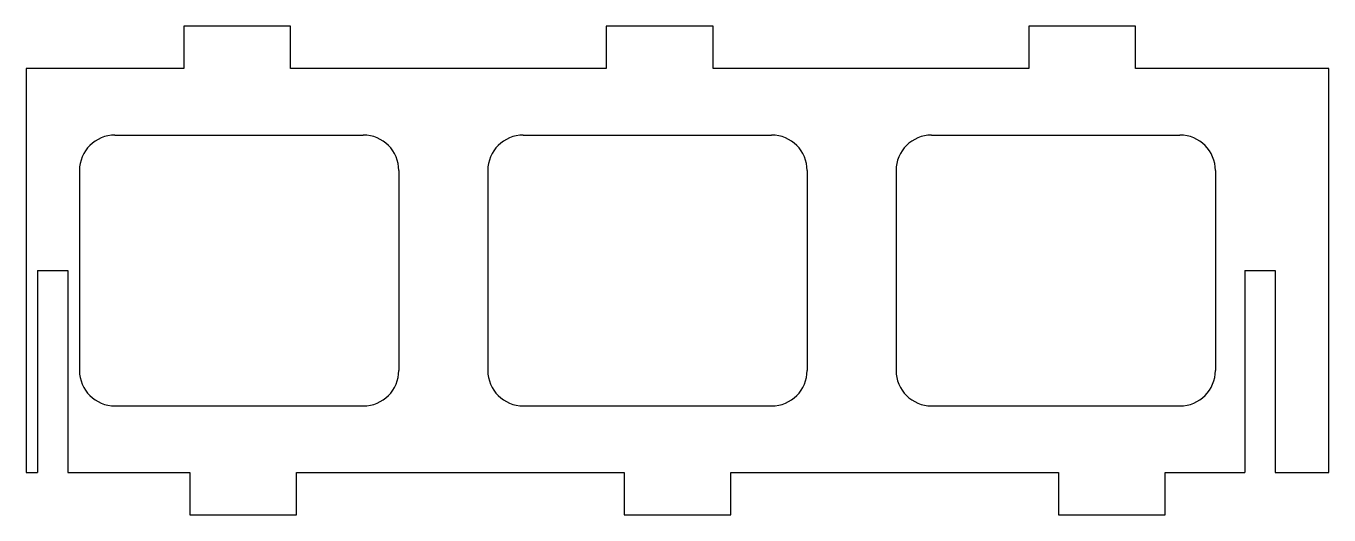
# Model space of a CAD drawing. Header units: millimetres. Extents: x 0 to 293, y 0 to 110.
import ezdxf

# ---------------------------------------------------------------- set-up
doc = ezdxf.new("R2010")
doc.units = ezdxf.units.MM

msp = doc.modelspace()

# ---------------------------------------------------------------- linework, layer by layer
for p, q in [((59.5, 110), (35.5, 110)), ((35.5, 110), (35.5, 100.475)), ((59.5, 100.475), (59.5, 110)), ((154.5, 110), (130.5, 110)), ((130.5, 110), (130.5, 100.475)), ((154.5, 100.475), (154.5, 110)), ((249.5, 110), (225.5, 110)), ((225.5, 110), (225.5, 100.475)), ((249.5, 100.475), (249.5, 110)), ((0, 100.475), (0, 9.525)), ((35.5, 100.475), (0, 100.475)), ((130.5, 100.475), (59.5, 100.475)), ((225.5, 100.475), (154.5, 100.475)), ((293.025, 100.475), (249.5, 100.475)), ((293.025, 9.525), (293.025, 100.475)), ((20, 85.475), (75.8333, 85.475)), ((111.8333, 85.475), (167.6667, 85.475)), ((203.6667, 85.475), (259.5, 85.475)), ((12, 77.475), (12, 32.525)), ((83.8333, 77.475), (83.8333, 32.525)), ((103.8333, 77.475), (103.8333, 32.525)), ((175.6667, 77.475), (175.6667, 32.525)), ((195.6667, 77.475), (195.6667, 32.525)), ((267.5, 77.475), (267.5, 32.525)), ((2.575, 55), (2.575, 9.525)), ((2.575, 55), (9.425, 55)), ((9.425, 55), (9.425, 9.525)), ((274.075, 55), (274.075, 9.525)), ((274.075, 55), (280.925, 55)), ((280.925, 55), (280.925, 9.525)), ((20, 24.525), (75.8333, 24.525)), ((111.8333, 24.525), (167.6667, 24.525)), ((203.6667, 24.525), (259.5, 24.525)), ((0, 9.525), (2.575, 9.525)), ((9.425, 9.525), (36.8375, 9.525)), ((36.8375, 9.525), (36.8375, 0)), ((60.8375, 0), (60.8375, 9.525)), ((60.8375, 9.525), (134.5125, 9.525)), ((134.5125, 9.525), (134.5125, 0)), ((158.5125, 0), (158.5125, 9.525)), ((158.5125, 9.525), (232.1875, 9.525)), ((232.1875, 9.525), (232.1875, 0)), ((256.1875, 0), (256.1875, 9.525)), ((256.1875, 9.525), (274.075, 9.525)), ((280.925, 9.525), (293.025, 9.525)), ((36.8375, 0), (60.8375, 0)), ((134.5125, 0), (158.5125, 0)), ((232.1875, 0), (256.1875, 0))]:
    msp.add_line(p, q)
for centre, start, end in [((20, 77.475), 90, 180), ((75.8333, 77.475), 0, 90), ((111.8333, 77.475), 90, 180), ((167.6667, 77.475), 0, 90), ((203.6667, 77.475), 90, 180), ((259.5, 77.475), 0, 90), ((20, 32.525), 180, -90), ((75.8333, 32.525), -90, 0), ((111.8333, 32.525), 180, -90), ((167.6667, 32.525), -90, 0), ((203.6667, 32.525), 180, -90), ((259.5, 32.525), -90, 0)]:
    msp.add_arc(centre, 8, start, end)

doc.saveas('drawing.dxf')
